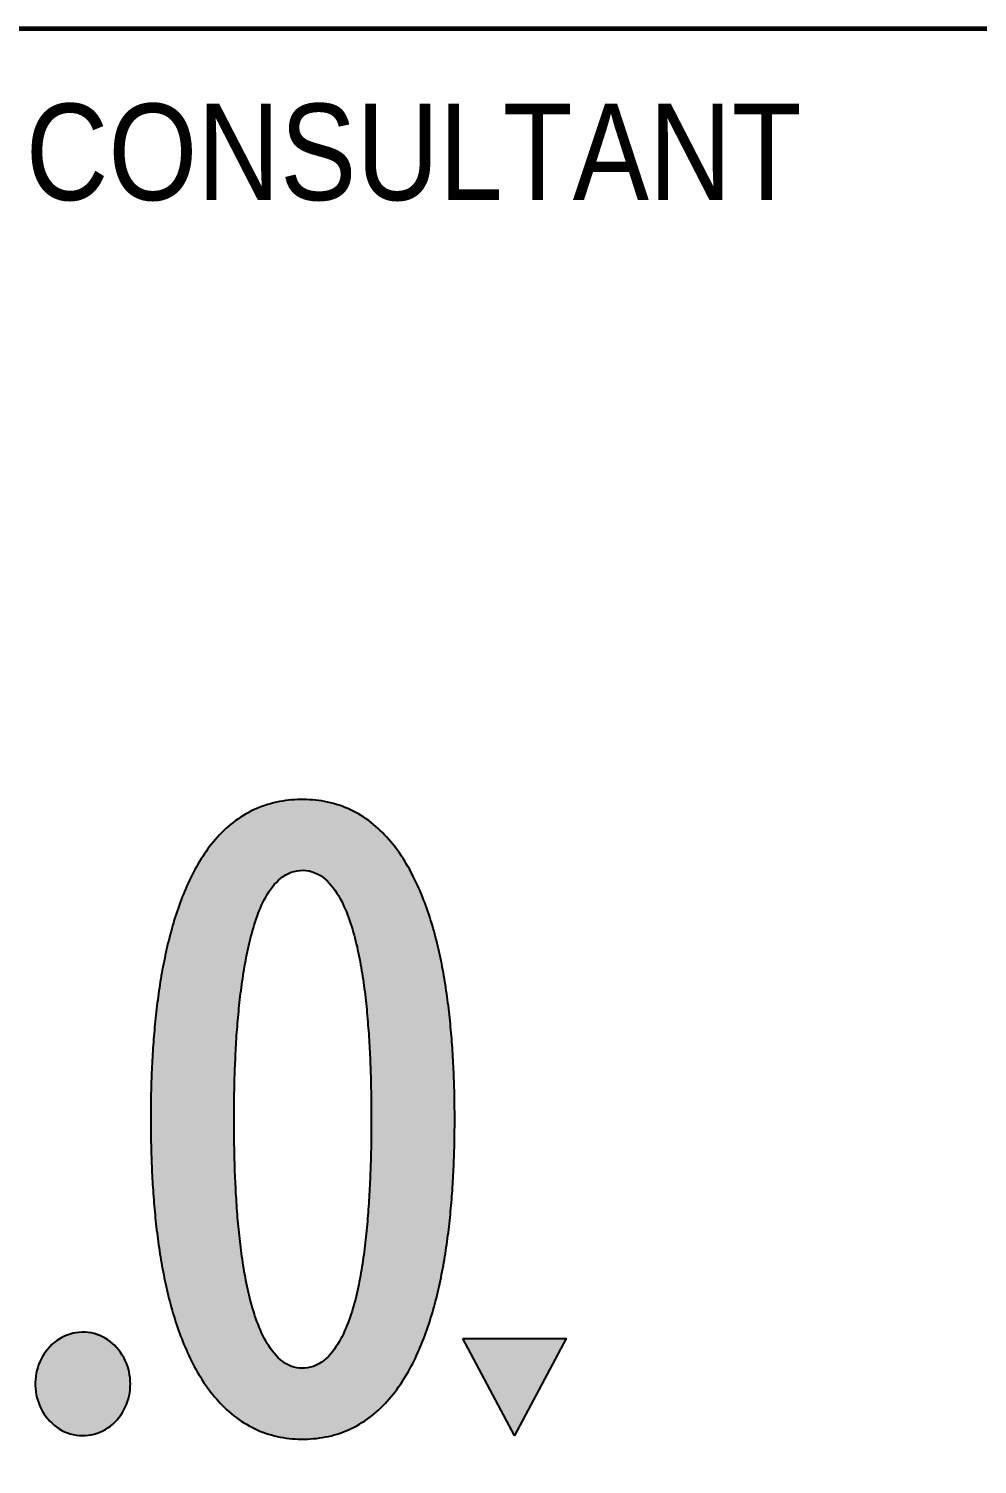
# Model space of a CAD drawing. Header units: millimetres. Extents: x 44 to 16922, y -171 to 5129.
# Drawn here: x 6620.43 to 6642.08, y 1847.99 to 1880.74 of the extents above; entities that cross this region are included whole.
import ezdxf

# ---------------------------------------------------------------- set-up
doc = ezdxf.new("R2010")
doc.units = ezdxf.units.MM
doc.layers.add('CDC-KHUNGTEN', color=7, linetype='Continuous')
doc.layers.add('Form$1$AA-BORD-FORM', color=7, linetype='Continuous')
doc.styles.add('KT CDC', font='arial.ttf', dxfattribs={"width": 0.85, "height": 200})

# ---------------------------------------------------------------- blocks, each defined once
blk = doc.blocks.new('Form$1$SAMOO')
at = {"layer": 'CDC-KHUNGTEN'}
h = blk.add_hatch(color=253, dxfattribs=at)
h.paths.add_polyline_path([(58.202, 2.831), (58.188, 2.752), (58.175, 2.673), (58.163, 2.594), (58.151, 2.515), (58.139, 2.436), (58.128, 2.356), (58.117, 2.277), (58.106, 2.198), (58.096, 2.118), (58.086, 2.039), (58.077, 1.96), (58.067, 1.88), (58.059, 1.8), (58.05, 1.721), (58.042, 1.641), (58.034, 1.562), (58.026, 1.482), (58.019, 1.402), (58.012, 1.322), (58.006, 1.243), (57.999, 1.163), (57.993, 1.083), (57.987, 1.003), (57.982, 0.923), (57.977, 0.843), (57.972, 0.764), (57.967, 0.684), (57.962, 0.604), (57.958, 0.524), (57.954, 0.444), (57.951, 0.364), (57.947, 0.284), (57.944, 0.204), (57.941, 0.124), (57.938, 0.044), (57.936, -0.036), (57.933, -0.116), (57.931, -0.196), (57.929, -0.276), (57.928, -0.356), (57.926, -0.436), (57.925, -0.516), (57.924, -0.596), (57.923, -0.676), (57.923, -0.756), (57.922, -0.836), (57.922, -0.916), (57.922, -0.996), (57.922, -1.077), (57.923, -1.157), (57.923, -1.237), (57.924, -1.317), (57.925, -1.397), (57.927, -1.477), (57.928, -1.557), (57.93, -1.637), (57.932, -1.717), (57.934, -1.797), (57.936, -1.877), (57.939, -1.957), (57.941, -2.037), (57.944, -2.117), (57.948, -2.197), (57.951, -2.277), (57.955, -2.357), (57.959, -2.437), (57.963, -2.517), (57.968, -2.597), (57.973, -2.676), (57.978, -2.756), (57.983, -2.836), (57.989, -2.916), (57.995, -2.996), (58.001, -3.076), (58.007, -3.155), (58.014, -3.235), (58.021, -3.315), (58.028, -3.395), (58.036, -3.474), (58.044, -3.554), (58.052, -3.634), (58.061, -3.713), (58.07, -3.793), (58.079, -3.872), (58.089, -3.952), (58.099, -4.031), (58.109, -4.11), (58.12, -4.19), (58.131, -4.269), (58.143, -4.348), (58.155, -4.427), (58.167, -4.507), (58.18, -4.586), (58.193, -4.665), (58.206, -4.743), (58.22, -4.822), (58.235, -4.901), (58.25, -4.98), (58.265, -5.058), (58.281, -5.137), (58.297, -5.215), (58.314, -5.293), (58.331, -5.372), (58.349, -5.45), (58.367, -5.528), (58.386, -5.605), (58.405, -5.683), (58.425, -5.761), (58.445, -5.838), (58.466, -5.915), (58.488, -5.992), (58.51, -6.069), (58.533, -6.146), (58.557, -6.222), (58.581, -6.299), (58.606, -6.375), (58.631, -6.451), (58.658, -6.526), (58.685, -6.602), (58.712, -6.677), (58.741, -6.751), (58.77, -6.826), (58.8, -6.9), (58.831, -6.974), (58.863, -7.047), (58.896, -7.12), (58.93, -7.193), (58.964, -7.265), (59, -7.337), (59.036, -7.408), (59.074, -7.479), (59.112, -7.549), (59.151, -7.619), (59.192, -7.688), (59.233, -7.756), (59.276, -7.824), (59.319, -7.891), (59.364, -7.958), (59.41, -8.023), (59.457, -8.088), (59.505, -8.152), (59.554, -8.215), (59.605, -8.277), (59.657, -8.338), (59.71, -8.398), (59.765, -8.456), (59.82, -8.514), (59.877, -8.57), (59.936, -8.625), (59.995, -8.678), (60.056, -8.73), (60.119, -8.78), (60.182, -8.829), (60.247, -8.876), (60.313, -8.921), (60.38, -8.965), (60.449, -9.006), (60.518, -9.046), (60.589, -9.083), (60.661, -9.119), (60.733, -9.152), (60.807, -9.184), (60.882, -9.213), (60.957, -9.24), (61.033, -9.265), (61.11, -9.287), (61.187, -9.308), (61.265, -9.326), (61.343, -9.342), (61.422, -9.356), (61.501, -9.368), (61.581, -9.378), (61.661, -9.386), (61.74, -9.391), (61.82, -9.395), (61.9, -9.397), (61.98, -9.397), (62.06, -9.395), (62.14, -9.391), (62.22, -9.385), (62.3, -9.377), (62.379, -9.367), (62.459, -9.355), (62.537, -9.341), (62.616, -9.325), (62.694, -9.307), (62.771, -9.286), (62.848, -9.264), (62.924, -9.239), (62.999, -9.212), (63.074, -9.182), (63.147, -9.151), (63.22, -9.118), (63.292, -9.082), (63.362, -9.044), (63.432, -9.005), (63.5, -8.963), (63.568, -8.92), (63.634, -8.875), (63.698, -8.827), (63.762, -8.779), (63.824, -8.728), (63.885, -8.676), (63.945, -8.623), (64.003, -8.568), (64.06, -8.512), (64.115, -8.454), (64.17, -8.395), (64.223, -8.335), (64.274, -8.274), (64.325, -8.212), (64.374, -8.149), (64.422, -8.085), (64.469, -8.02), (64.515, -7.954), (64.559, -7.888), (64.602, -7.82), (64.644, -7.752), (64.686, -7.684), (64.726, -7.614), (64.765, -7.545), (64.803, -7.474), (64.84, -7.403), (64.876, -7.332), (64.911, -7.26), (64.945, -7.187), (64.978, -7.114), (65.011, -7.041), (65.042, -6.968), (65.073, -6.894), (65.102, -6.819), (65.131, -6.745), (65.16, -6.67), (65.187, -6.595), (65.214, -6.519), (65.24, -6.444), (65.265, -6.368), (65.29, -6.291), (65.314, -6.215), (65.337, -6.139), (65.36, -6.062), (65.382, -5.985), (65.404, -5.908), (65.425, -5.831), (65.445, -5.753), (65.465, -5.676), (65.484, -5.598), (65.503, -5.52), (65.521, -5.442), (65.539, -5.364), (65.556, -5.286), (65.573, -5.208), (65.589, -5.129), (65.605, -5.051), (65.621, -4.972), (65.635, -4.894), (65.65, -4.815), (65.664, -4.736), (65.677, -4.657), (65.691, -4.578), (65.703, -4.499), (65.716, -4.42), (65.728, -4.341), (65.739, -4.262), (65.751, -4.183), (65.761, -4.103), (65.772, -4.024), (65.782, -3.944), (65.792, -3.865), (65.801, -3.786), (65.81, -3.706), (65.819, -3.626), (65.827, -3.547), (65.835, -3.467), (65.843, -3.388), (65.851, -3.308), (65.858, -3.228), (65.865, -3.148), (65.871, -3.069), (65.877, -2.989), (65.883, -2.909), (65.889, -2.829), (65.894, -2.749), (65.9, -2.669), (65.904, -2.589), (65.909, -2.51), (65.913, -2.43), (65.917, -2.35), (65.921, -2.27), (65.925, -2.19), (65.928, -2.11), (65.931, -2.03), (65.934, -1.95), (65.937, -1.87), (65.939, -1.79), (65.941, -1.71), (65.943, -1.63), (65.945, -1.55), (65.946, -1.47), (65.947, -1.39), (65.948, -1.31), (65.949, -1.23), (65.95, -1.149), (65.95, -1.069), (65.95, -0.989), (65.95, -0.909), (65.95, -0.829), (65.95, -0.749), (65.949, -0.669), (65.948, -0.589), (65.947, -0.509), (65.946, -0.429), (65.945, -0.349), (65.943, -0.269), (65.941, -0.189), (65.939, -0.109), (65.937, -0.029), (65.934, 0.051), (65.931, 0.131), (65.928, 0.211), (65.925, 0.291), (65.921, 0.371), (65.917, 0.451), (65.913, 0.531), (65.909, 0.611), (65.904, 0.691), (65.9, 0.771), (65.895, 0.851), (65.889, 0.93), (65.883, 1.01), (65.878, 1.09), (65.871, 1.17), (65.865, 1.25), (65.858, 1.329), (65.851, 1.409), (65.843, 1.489), (65.836, 1.569), (65.828, 1.648), (65.819, 1.728), (65.811, 1.807), (65.802, 1.887), (65.792, 1.966), (65.782, 2.046), (65.772, 2.125), (65.762, 2.205), (65.751, 2.284), (65.74, 2.363), (65.728, 2.442), (65.716, 2.522), (65.704, 2.601), (65.691, 2.68), (65.678, 2.759), (65.665, 2.837), (65.651, 2.916), (65.636, 2.995), (65.621, 3.074), (65.606, 3.152), (65.59, 3.231), (65.574, 3.309), (65.557, 3.387), (65.54, 3.466), (65.522, 3.544), (65.504, 3.621), (65.485, 3.699), (65.465, 3.777), (65.446, 3.854), (65.425, 3.932), (65.404, 4.009), (65.382, 4.086), (65.36, 4.163), (65.337, 4.24), (65.314, 4.316), (65.289, 4.393), (65.265, 4.469), (65.239, 4.544), (65.213, 4.62), (65.186, 4.695), (65.158, 4.771), (65.13, 4.845), (65.1, 4.92), (65.07, 4.994), (65.039, 5.068), (65.034, 5.08), (65.002, 5.153), (64.969, 5.226), (64.935, 5.299), (64.901, 5.371), (64.865, 5.443), (64.828, 5.514), (64.791, 5.584), (64.752, 5.655), (64.713, 5.724), (64.672, 5.793), (64.631, 5.862), (64.588, 5.929), (64.544, 5.996), (64.499, 6.063), (64.453, 6.128), (64.406, 6.193), (64.358, 6.256), (64.308, 6.319), (64.257, 6.381), (64.205, 6.442), (64.151, 6.501), (64.097, 6.56), (64.041, 6.617), (63.984, 6.673), (63.925, 6.728), (63.865, 6.781), (63.804, 6.832), (63.741, 6.882), (63.678, 6.931), (63.613, 6.977), (63.546, 7.022), (63.479, 7.065), (63.41, 7.107), (63.341, 7.146), (63.27, 7.183), (63.198, 7.218), (63.125, 7.251), (63.051, 7.282), (62.977, 7.311), (62.901, 7.338), (62.825, 7.362), (62.748, 7.385), (62.67, 7.405), (62.592, 7.423), (62.514, 7.438), (62.435, 7.452), (62.356, 7.463), (62.276, 7.473), (62.197, 7.48), (62.117, 7.485), (62.037, 7.489), (61.957, 7.49), (61.877, 7.49), (61.797, 7.487), (61.717, 7.483), (61.637, 7.477), (61.557, 7.47), (61.478, 7.46), (61.399, 7.448), (61.32, 7.434), (61.241, 7.418), (61.164, 7.4), (61.086, 7.379), (61.009, 7.357), (60.933, 7.332), (60.858, 7.306), (60.783, 7.277), (60.709, 7.246), (60.636, 7.213), (60.564, 7.178), (60.493, 7.14), (60.424, 7.101), (60.355, 7.06), (60.288, 7.017), (60.221, 6.972), (60.156, 6.925), (60.093, 6.877), (60.03, 6.827), (59.969, 6.775), (59.909, 6.722), (59.851, 6.667), (59.794, 6.611), (59.738, 6.554), (59.683, 6.495), (59.63, 6.435), (59.579, 6.374), (59.528, 6.312), (59.479, 6.249), (59.431, 6.185), (59.384, 6.12), (59.339, 6.054), (59.295, 5.987), (59.251, 5.92), (59.209, 5.852), (59.169, 5.783), (59.129, 5.713), (59.09, 5.643), (59.053, 5.572), (59.016, 5.501), (58.981, 5.429), (58.946, 5.357), (58.912, 5.285), (58.88, 5.212), (58.848, 5.138), (58.817, 5.064), (58.787, 4.99), (58.757, 4.916), (58.728, 4.841), (58.7, 4.766), (58.673, 4.691), (58.646, 4.616), (58.62, 4.54), (58.595, 4.464), (58.57, 4.388), (58.546, 4.311), (58.523, 4.235), (58.501, 4.158), (58.479, 4.081), (58.458, 4.004), (58.437, 3.926), (58.417, 3.849), (58.397, 3.771), (58.378, 3.694), (58.36, 3.616), (58.342, 3.538), (58.324, 3.46), (58.307, 3.381), (58.291, 3.303), (58.275, 3.225), (58.259, 3.146), (58.244, 3.067), (58.229, 2.989), (58.215, 2.91)])
h.paths.add_polyline_path([(60.323, 2.57), (60.346, 2.728), (60.37, 2.887), (60.396, 3.045), (60.424, 3.202), (60.454, 3.359), (60.486, 3.516), (60.521, 3.673), (60.559, 3.828), (60.601, 3.985), (60.644, 4.137), (60.692, 4.29), (60.745, 4.441), (60.804, 4.59), (60.869, 4.737), (60.941, 4.88), (61.021, 5.019), (61.111, 5.151), (61.213, 5.275), (61.327, 5.387), (61.455, 5.482), (61.597, 5.556), (61.749, 5.603), (61.909, 5.622), (62.069, 5.613), (62.223, 5.573), (62.368, 5.506), (62.5, 5.415), (62.617, 5.307), (62.722, 5.186), (62.816, 5.056), (62.9, 4.919), (62.975, 4.777), (63.042, 4.632), (63.104, 4.484), (63.16, 4.334), (63.211, 4.182), (63.258, 4.029), (63.302, 3.873), (63.342, 3.72), (63.378, 3.564), (63.412, 3.407), (63.444, 3.25), (63.473, 3.093), (63.499, 2.935), (63.524, 2.777), (63.547, 2.618), (63.568, 2.46), (63.587, 2.301), (63.605, 2.141), (63.622, 1.982), (63.637, 1.823), (63.651, 1.663), (63.664, 1.504), (63.675, 1.344), (63.686, 1.184), (63.695, 1.024), (63.704, 0.865), (63.712, 0.705), (63.719, 0.545), (63.725, 0.385), (63.73, 0.225), (63.735, 0.065), (63.738, -0.095), (63.741, -0.256), (63.744, -0.416), (63.745, -0.576), (63.747, -0.736), (63.747, -0.896), (63.747, -1.057), (63.746, -1.217), (63.745, -1.377), (63.743, -1.537), (63.74, -1.697), (63.737, -1.857), (63.733, -2.017), (63.728, -2.177), (63.723, -2.337), (63.717, -2.497), (63.709, -2.657), (63.701, -2.817), (63.692, -2.977), (63.682, -3.137), (63.672, -3.296), (63.66, -3.456), (63.646, -3.616), (63.632, -3.775), (63.617, -3.935), (63.6, -4.094), (63.582, -4.253), (63.562, -4.412), (63.541, -4.57), (63.518, -4.729), (63.493, -4.887), (63.466, -5.045), (63.437, -5.203), (63.406, -5.36), (63.372, -5.516), (63.336, -5.672), (63.297, -5.826), (63.251, -5.981), (63.202, -6.134), (63.148, -6.285), (63.09, -6.434), (63.026, -6.581), (62.956, -6.725), (62.878, -6.865), (62.791, -6.999), (62.694, -7.127), (62.586, -7.245), (62.464, -7.349), (62.329, -7.434), (62.181, -7.494), (62.029, -7.525), (61.891, -7.529), (61.737, -7.507), (61.586, -7.456), (61.447, -7.378), (61.321, -7.279), (61.209, -7.165), (61.109, -7.04), (61.019, -6.907), (60.94, -6.768), (60.867, -6.625), (60.802, -6.478), (60.743, -6.33), (60.689, -6.179), (60.639, -6.027), (60.592, -5.87), (60.552, -5.721), (60.513, -5.563), (60.478, -5.407), (60.445, -5.25), (60.415, -5.093), (60.387, -4.935), (60.361, -4.777), (60.337, -4.619), (60.315, -4.46), (60.295, -4.301), (60.276, -4.142), (60.259, -3.983), (60.243, -3.824), (60.228, -3.664), (60.215, -3.505), (60.203, -3.345), (60.191, -3.185), (60.181, -3.025), (60.172, -2.866), (60.164, -2.706), (60.156, -2.546), (60.15, -2.386), (60.144, -2.226), (60.139, -2.066), (60.135, -1.906), (60.131, -1.746), (60.129, -1.586), (60.127, -1.425), (60.125, -1.265), (60.124, -1.105), (60.124, -0.944), (60.124, -0.784), (60.125, -0.624), (60.127, -0.464), (60.129, -0.304), (60.132, -0.144), (60.136, 0.016), (60.14, 0.176), (60.146, 0.336), (60.152, 0.496), (60.158, 0.656), (60.166, 0.816), (60.175, 0.976), (60.185, 1.136), (60.195, 1.295), (60.207, 1.455), (60.22, 1.615), (60.234, 1.774), (60.249, 1.934), (60.265, 2.093), (60.283, 2.252), (60.302, 2.411)], flags=16)
for points in [[(56.114, -9.305), (56.194, -9.303), (56.274, -9.296), (56.353, -9.283), (56.431, -9.265), (56.507, -9.242), (56.582, -9.214), (56.655, -9.18), (56.725, -9.142), (56.793, -9.099), (56.858, -9.052), (56.919, -9.001), (56.978, -8.947), (57.033, -8.888), (57.084, -8.827), (57.132, -8.763), (57.175, -8.696), (57.215, -8.626), (57.251, -8.555), (57.283, -8.481), (57.31, -8.406), (57.334, -8.33), (57.353, -8.252), (57.367, -8.173), (57.378, -8.094), (57.384, -8.014), (57.386, -7.939), (57.383, -7.859), (57.377, -7.779), (57.366, -7.7), (57.351, -7.621), (57.332, -7.544), (57.308, -7.467), (57.281, -7.392), (57.249, -7.319), (57.212, -7.247), (57.172, -7.178), (57.128, -7.111), (57.08, -7.047), (57.029, -6.986), (56.973, -6.928), (56.915, -6.874), (56.853, -6.823), (56.788, -6.777), (56.72, -6.734), (56.649, -6.696), (56.576, -6.663), (56.501, -6.635), (56.425, -6.612), (56.347, -6.595), (56.267, -6.583), (56.188, -6.576), (56.108, -6.575), (56.028, -6.579), (55.948, -6.589), (55.87, -6.604), (55.792, -6.624), (55.717, -6.65), (55.643, -6.681), (55.571, -6.717), (55.502, -6.757), (55.436, -6.802), (55.372, -6.85), (55.312, -6.903), (55.255, -6.96), (55.202, -7.019), (55.152, -7.082), (55.106, -7.148), (55.064, -7.216), (55.026, -7.286), (54.992, -7.359), (54.963, -7.433), (54.937, -7.509), (54.916, -7.586), (54.899, -7.664), (54.886, -7.743), (54.878, -7.823), (54.874, -7.903), (54.874, -7.983), (54.878, -8.063), (54.887, -8.142), (54.9, -8.221), (54.917, -8.299), (54.939, -8.376), (54.965, -8.452), (54.995, -8.526), (55.029, -8.599), (55.067, -8.669), (55.11, -8.737), (55.156, -8.802), (55.206, -8.865), (55.259, -8.924), (55.317, -8.98), (55.377, -9.033), (55.441, -9.081), (55.507, -9.126), (55.577, -9.166), (55.648, -9.201), (55.722, -9.231), (55.798, -9.257), (55.876, -9.277), (55.954, -9.292), (56.034, -9.301)], [(66.167, -6.74), (68.896, -6.74), (67.532, -9.305)]]:
    blk.add_hatch(color=7, dxfattribs=at).paths.add_polyline_path(points)
at = {"layer": 'CDC-KHUNGTEN', "color": 253}
for points in [[(65.034, 5.08), (65.002, 5.153), (64.969, 5.226), (64.935, 5.299), (64.901, 5.371), (64.865, 5.443), (64.828, 5.514), (64.791, 5.584), (64.752, 5.655), (64.713, 5.724), (64.672, 5.793), (64.631, 5.862), (64.588, 5.929), (64.544, 5.996), (64.499, 6.063), (64.453, 6.128), (64.406, 6.193), (64.358, 6.256), (64.308, 6.319), (64.257, 6.381), (64.205, 6.442), (64.151, 6.501), (64.097, 6.56), (64.041, 6.617), (63.984, 6.673), (63.925, 6.728), (63.865, 6.781), (63.804, 6.832), (63.741, 6.882), (63.678, 6.931), (63.613, 6.977), (63.546, 7.022), (63.479, 7.065), (63.41, 7.107), (63.341, 7.146), (63.27, 7.183), (63.198, 7.218), (63.125, 7.251), (63.051, 7.282), (62.977, 7.311), (62.901, 7.338), (62.825, 7.362), (62.748, 7.385), (62.67, 7.405), (62.592, 7.423), (62.514, 7.438), (62.435, 7.452), (62.356, 7.463), (62.276, 7.473), (62.197, 7.48), (62.117, 7.485), (62.037, 7.489), (61.957, 7.49), (61.877, 7.49), (61.797, 7.487), (61.717, 7.483), (61.637, 7.477), (61.557, 7.47), (61.478, 7.46), (61.399, 7.448), (61.32, 7.434), (61.241, 7.418), (61.164, 7.4), (61.086, 7.379), (61.009, 7.357), (60.933, 7.332), (60.858, 7.306), (60.783, 7.277), (60.709, 7.246), (60.636, 7.213), (60.564, 7.178), (60.493, 7.14), (60.424, 7.101), (60.355, 7.06), (60.288, 7.017), (60.221, 6.972), (60.156, 6.925), (60.093, 6.877), (60.03, 6.827), (59.969, 6.775), (59.909, 6.722), (59.851, 6.667), (59.794, 6.611), (59.738, 6.554), (59.683, 6.495), (59.63, 6.435), (59.579, 6.374), (59.528, 6.312), (59.479, 6.249), (59.431, 6.185), (59.384, 6.12), (59.339, 6.054), (59.295, 5.987), (59.251, 5.92), (59.209, 5.852), (59.169, 5.783), (59.129, 5.713), (59.09, 5.643), (59.053, 5.572), (59.016, 5.501), (58.981, 5.429), (58.946, 5.357), (58.912, 5.285), (58.88, 5.212), (58.848, 5.138), (58.817, 5.064), (58.787, 4.99), (58.757, 4.916), (58.728, 4.841), (58.7, 4.766), (58.673, 4.691), (58.646, 4.616), (58.62, 4.54), (58.595, 4.464), (58.57, 4.388), (58.546, 4.311), (58.523, 4.235), (58.501, 4.158), (58.479, 4.081), (58.458, 4.004), (58.437, 3.926), (58.417, 3.849), (58.397, 3.771), (58.378, 3.694), (58.36, 3.616), (58.342, 3.538), (58.324, 3.46), (58.307, 3.381), (58.291, 3.303), (58.275, 3.225), (58.259, 3.146), (58.244, 3.067), (58.229, 2.989), (58.215, 2.91), (58.202, 2.831), (58.188, 2.752), (58.175, 2.673), (58.163, 2.594), (58.151, 2.515), (58.139, 2.436), (58.128, 2.356), (58.117, 2.277), (58.106, 2.198), (58.096, 2.118), (58.086, 2.039), (58.077, 1.96), (58.067, 1.88), (58.059, 1.8), (58.05, 1.721), (58.042, 1.641), (58.034, 1.562), (58.026, 1.482), (58.019, 1.402), (58.012, 1.322), (58.006, 1.243), (57.999, 1.163), (57.993, 1.083), (57.987, 1.003), (57.982, 0.923), (57.977, 0.843), (57.972, 0.764), (57.967, 0.684), (57.962, 0.604), (57.958, 0.524), (57.954, 0.444), (57.951, 0.364), (57.947, 0.284), (57.944, 0.204), (57.941, 0.124), (57.938, 0.044), (57.936, -0.036), (57.933, -0.116), (57.931, -0.196), (57.929, -0.276), (57.928, -0.356), (57.926, -0.436), (57.925, -0.516), (57.924, -0.596), (57.923, -0.676), (57.923, -0.756), (57.922, -0.836), (57.922, -0.916), (57.922, -0.996), (57.922, -1.077), (57.923, -1.157), (57.923, -1.237), (57.924, -1.317), (57.925, -1.397), (57.927, -1.477), (57.928, -1.557), (57.93, -1.637), (57.932, -1.717), (57.934, -1.797), (57.936, -1.877), (57.939, -1.957), (57.941, -2.037), (57.944, -2.117), (57.948, -2.197), (57.951, -2.277), (57.955, -2.357), (57.959, -2.437), (57.963, -2.517), (57.968, -2.597), (57.973, -2.676), (57.978, -2.756), (57.983, -2.836), (57.989, -2.916), (57.995, -2.996), (58.001, -3.076), (58.007, -3.155), (58.014, -3.235), (58.021, -3.315), (58.028, -3.395), (58.036, -3.474), (58.044, -3.554), (58.052, -3.634), (58.061, -3.713), (58.07, -3.793), (58.079, -3.872), (58.089, -3.952), (58.099, -4.031), (58.109, -4.11), (58.12, -4.19), (58.131, -4.269), (58.143, -4.348), (58.155, -4.427), (58.167, -4.507), (58.18, -4.586), (58.193, -4.665), (58.206, -4.743), (58.22, -4.822), (58.235, -4.901), (58.25, -4.98), (58.265, -5.058), (58.281, -5.137), (58.297, -5.215), (58.314, -5.293), (58.331, -5.372), (58.349, -5.45), (58.367, -5.528), (58.386, -5.605), (58.405, -5.683), (58.425, -5.761), (58.445, -5.838), (58.466, -5.915), (58.488, -5.992), (58.51, -6.069), (58.533, -6.146), (58.557, -6.222), (58.581, -6.299), (58.606, -6.375), (58.631, -6.451), (58.658, -6.526), (58.685, -6.602), (58.712, -6.677), (58.741, -6.751), (58.77, -6.826), (58.8, -6.9), (58.831, -6.974), (58.863, -7.047), (58.896, -7.12), (58.93, -7.193), (58.964, -7.265), (59, -7.337), (59.036, -7.408), (59.074, -7.479), (59.112, -7.549), (59.151, -7.619), (59.192, -7.688), (59.233, -7.756), (59.276, -7.824), (59.319, -7.891), (59.364, -7.958), (59.41, -8.023), (59.457, -8.088), (59.505, -8.152), (59.554, -8.215), (59.605, -8.277), (59.657, -8.338), (59.71, -8.398), (59.765, -8.456), (59.82, -8.514), (59.877, -8.57), (59.936, -8.625), (59.995, -8.678), (60.056, -8.73), (60.119, -8.78), (60.182, -8.829), (60.247, -8.876), (60.313, -8.921), (60.38, -8.965), (60.449, -9.006), (60.518, -9.046), (60.589, -9.083), (60.661, -9.119), (60.733, -9.152), (60.807, -9.184), (60.882, -9.213), (60.957, -9.24), (61.033, -9.265), (61.11, -9.287), (61.187, -9.308), (61.265, -9.326), (61.343, -9.342), (61.422, -9.356), (61.501, -9.368), (61.581, -9.378), (61.661, -9.386), (61.74, -9.391), (61.82, -9.395), (61.9, -9.397), (61.98, -9.397), (62.06, -9.395), (62.14, -9.391), (62.22, -9.385), (62.3, -9.377), (62.379, -9.367), (62.459, -9.355), (62.537, -9.341), (62.616, -9.325), (62.694, -9.307), (62.771, -9.286), (62.848, -9.264), (62.924, -9.239), (62.999, -9.212), (63.074, -9.182), (63.147, -9.151), (63.22, -9.118), (63.292, -9.082), (63.362, -9.044), (63.432, -9.005), (63.5, -8.963), (63.568, -8.92), (63.634, -8.875), (63.698, -8.827), (63.762, -8.779), (63.824, -8.728), (63.885, -8.676), (63.945, -8.623), (64.003, -8.568), (64.06, -8.512), (64.115, -8.454), (64.17, -8.395), (64.223, -8.335), (64.274, -8.274), (64.325, -8.212), (64.374, -8.149), (64.422, -8.085), (64.469, -8.02), (64.515, -7.954), (64.559, -7.888), (64.602, -7.82), (64.644, -7.752), (64.686, -7.684), (64.726, -7.614), (64.765, -7.545), (64.803, -7.474), (64.84, -7.403), (64.876, -7.332), (64.911, -7.26), (64.945, -7.187), (64.978, -7.114), (65.011, -7.041), (65.042, -6.968), (65.073, -6.894), (65.102, -6.819), (65.131, -6.745), (65.16, -6.67), (65.187, -6.595), (65.214, -6.519), (65.24, -6.444), (65.265, -6.368), (65.29, -6.291), (65.314, -6.215), (65.337, -6.139), (65.36, -6.062), (65.382, -5.985), (65.404, -5.908), (65.425, -5.831), (65.445, -5.753), (65.465, -5.676), (65.484, -5.598), (65.503, -5.52), (65.521, -5.442), (65.539, -5.364), (65.556, -5.286), (65.573, -5.208), (65.589, -5.129), (65.605, -5.051), (65.621, -4.972), (65.635, -4.894), (65.65, -4.815), (65.664, -4.736), (65.677, -4.657), (65.691, -4.578), (65.703, -4.499), (65.716, -4.42), (65.728, -4.341), (65.739, -4.262), (65.751, -4.183), (65.761, -4.103), (65.772, -4.024), (65.782, -3.944), (65.792, -3.865), (65.801, -3.786), (65.81, -3.706), (65.819, -3.626), (65.827, -3.547), (65.835, -3.467), (65.843, -3.388), (65.851, -3.308), (65.858, -3.228), (65.865, -3.148), (65.871, -3.069), (65.877, -2.989), (65.883, -2.909), (65.889, -2.829), (65.894, -2.749), (65.9, -2.669), (65.904, -2.589), (65.909, -2.51), (65.913, -2.43), (65.917, -2.35), (65.921, -2.27), (65.925, -2.19), (65.928, -2.11), (65.931, -2.03), (65.934, -1.95), (65.937, -1.87), (65.939, -1.79), (65.941, -1.71), (65.943, -1.63), (65.945, -1.55), (65.946, -1.47), (65.947, -1.39), (65.948, -1.31), (65.949, -1.23), (65.95, -1.149), (65.95, -1.069), (65.95, -0.989), (65.95, -0.909), (65.95, -0.829), (65.95, -0.749), (65.949, -0.669), (65.948, -0.589), (65.947, -0.509), (65.946, -0.429), (65.945, -0.349), (65.943, -0.269), (65.941, -0.189), (65.939, -0.109), (65.937, -0.029), (65.934, 0.051), (65.931, 0.131), (65.928, 0.211), (65.925, 0.291), (65.921, 0.371), (65.917, 0.451), (65.913, 0.531), (65.909, 0.611), (65.904, 0.691), (65.9, 0.771), (65.895, 0.851), (65.889, 0.93), (65.883, 1.01), (65.878, 1.09), (65.871, 1.17), (65.865, 1.25), (65.858, 1.329), (65.851, 1.409), (65.843, 1.489), (65.836, 1.569), (65.828, 1.648), (65.819, 1.728), (65.811, 1.807), (65.802, 1.887), (65.792, 1.966), (65.782, 2.046), (65.772, 2.125), (65.762, 2.205), (65.751, 2.284), (65.74, 2.363), (65.728, 2.442), (65.716, 2.522), (65.704, 2.601), (65.691, 2.68), (65.678, 2.759), (65.665, 2.837), (65.651, 2.916), (65.636, 2.995), (65.621, 3.074), (65.606, 3.152), (65.59, 3.231), (65.574, 3.309), (65.557, 3.387), (65.54, 3.466), (65.522, 3.544), (65.504, 3.621), (65.485, 3.699), (65.465, 3.777), (65.446, 3.854), (65.425, 3.932), (65.404, 4.009), (65.382, 4.086), (65.36, 4.163), (65.337, 4.24), (65.314, 4.316), (65.289, 4.393), (65.265, 4.469), (65.239, 4.544), (65.213, 4.62), (65.186, 4.695), (65.158, 4.771), (65.13, 4.845), (65.1, 4.92), (65.07, 4.994), (65.039, 5.068)], [(61.936, -7.528), (61.856, -7.524), (61.777, -7.513), (61.699, -7.494), (61.623, -7.469), (61.55, -7.436), (61.48, -7.397), (61.414, -7.352), (61.351, -7.303), (61.291, -7.249), (61.235, -7.192), (61.182, -7.132), (61.132, -7.07), (61.085, -7.005), (61.041, -6.938), (60.998, -6.87), (60.959, -6.801), (60.921, -6.731), (60.885, -6.659), (60.85, -6.587), (60.818, -6.514), (60.787, -6.44), (60.757, -6.365), (60.729, -6.291), (60.702, -6.215), (60.676, -6.14), (60.651, -6.063), (60.627, -5.987), (60.604, -5.91), (60.582, -5.833), (60.561, -5.756), (60.541, -5.679), (60.522, -5.601), (60.504, -5.523), (60.486, -5.445), (60.469, -5.367), (60.453, -5.288), (60.437, -5.21), (60.422, -5.131), (60.408, -5.052), (60.394, -4.974), (60.38, -4.895), (60.368, -4.816), (60.355, -4.737), (60.343, -4.657), (60.332, -4.578), (60.321, -4.499), (60.31, -4.42), (60.3, -4.34), (60.29, -4.261), (60.281, -4.181), (60.272, -4.102), (60.263, -4.022), (60.255, -3.942), (60.247, -3.863), (60.239, -3.783), (60.232, -3.703), (60.225, -3.624), (60.218, -3.544), (60.212, -3.464), (60.206, -3.384), (60.2, -3.304), (60.194, -3.225), (60.189, -3.145), (60.184, -3.065), (60.179, -2.985), (60.174, -2.905), (60.17, -2.825), (60.166, -2.745), (60.162, -2.665), (60.158, -2.585), (60.155, -2.505), (60.151, -2.425), (60.148, -2.345), (60.145, -2.265), (60.143, -2.185), (60.14, -2.105), (60.138, -2.025), (60.136, -1.945), (60.134, -1.865), (60.132, -1.785), (60.131, -1.705), (60.129, -1.625), (60.128, -1.545), (60.127, -1.465), (60.126, -1.385), (60.125, -1.305), (60.125, -1.225), (60.124, -1.145), (60.124, -1.065), (60.124, -0.985), (60.124, -0.905), (60.124, -0.825), (60.125, -0.745), (60.125, -0.665), (60.126, -0.585), (60.126, -0.505), (60.127, -0.425), (60.129, -0.344), (60.13, -0.264), (60.131, -0.184), (60.133, -0.104), (60.135, -0.024), (60.137, 0.056), (60.139, 0.136), (60.142, 0.216), (60.144, 0.296), (60.147, 0.376), (60.15, 0.456), (60.153, 0.536), (60.157, 0.616), (60.16, 0.696), (60.164, 0.776), (60.168, 0.855), (60.173, 0.935), (60.177, 1.015), (60.182, 1.095), (60.187, 1.175), (60.192, 1.255), (60.198, 1.335), (60.204, 1.415), (60.21, 1.494), (60.216, 1.574), (60.223, 1.654), (60.23, 1.734), (60.237, 1.814), (60.245, 1.893), (60.253, 1.973), (60.261, 2.052), (60.27, 2.132), (60.279, 2.212), (60.288, 2.291), (60.297, 2.371), (60.307, 2.45), (60.318, 2.529), (60.329, 2.609), (60.34, 2.688), (60.352, 2.767), (60.364, 2.846), (60.376, 2.925), (60.389, 3.004), (60.403, 3.083), (60.417, 3.162), (60.431, 3.241), (60.446, 3.319), (60.462, 3.398), (60.478, 3.476), (60.495, 3.554), (60.513, 3.633), (60.531, 3.711), (60.55, 3.788), (60.569, 3.866), (60.59, 3.943), (60.611, 4.021), (60.633, 4.098), (60.656, 4.174), (60.68, 4.251), (60.705, 4.326), (60.732, 4.402), (60.759, 4.477), (60.789, 4.552), (60.819, 4.625), (60.852, 4.699), (60.886, 4.771), (60.922, 4.843), (60.96, 4.913), (61, 4.982), (61.042, 5.05), (61.087, 5.116), (61.135, 5.181), (61.186, 5.242), (61.24, 5.302), (61.297, 5.358), (61.358, 5.41), (61.422, 5.458), (61.49, 5.5), (61.561, 5.537), (61.635, 5.568), (61.711, 5.592), (61.789, 5.608), (61.869, 5.618), (61.949, 5.62), (62.029, 5.615), (62.108, 5.603), (62.185, 5.583), (62.26, 5.556), (62.333, 5.522), (62.402, 5.482), (62.468, 5.437), (62.531, 5.387), (62.59, 5.332), (62.645, 5.275), (62.698, 5.214), (62.747, 5.151), (62.794, 5.086), (62.838, 5.02), (62.88, 4.951), (62.919, 4.882), (62.957, 4.811), (62.992, 4.739), (63.026, 4.667), (63.058, 4.594), (63.089, 4.52), (63.119, 4.445), (63.147, 4.37), (63.173, 4.295), (63.199, 4.219), (63.224, 4.143), (63.247, 4.066), (63.27, 3.989), (63.291, 3.912), (63.312, 3.835), (63.332, 3.758), (63.351, 3.68), (63.37, 3.602), (63.387, 3.524), (63.404, 3.446), (63.42, 3.367), (63.436, 3.289), (63.451, 3.21), (63.465, 3.131), (63.479, 3.053), (63.493, 2.974), (63.505, 2.895), (63.518, 2.816), (63.53, 2.736), (63.541, 2.657), (63.552, 2.578), (63.563, 2.499), (63.573, 2.419), (63.582, 2.34), (63.592, 2.26), (63.601, 2.181), (63.609, 2.101), (63.618, 2.021), (63.626, 1.942), (63.633, 1.862), (63.64, 1.782), (63.647, 1.703), (63.654, 1.623), (63.66, 1.543), (63.667, 1.463), (63.672, 1.383), (63.678, 1.304), (63.683, 1.224), (63.688, 1.144), (63.693, 1.064), (63.698, 0.984), (63.702, 0.904), (63.706, 0.824), (63.71, 0.744), (63.714, 0.664), (63.717, 0.584), (63.72, 0.504), (63.723, 0.424), (63.726, 0.344), (63.729, 0.264), (63.731, 0.184), (63.733, 0.104), (63.735, 0.024), (63.737, -0.056), (63.739, -0.136), (63.741, -0.216), (63.742, -0.296), (63.743, -0.376), (63.744, -0.456), (63.745, -0.536), (63.746, -0.616), (63.746, -0.696), (63.747, -0.776), (63.747, -0.856), (63.747, -0.936), (63.747, -1.016), (63.747, -1.096), (63.746, -1.176), (63.746, -1.257), (63.745, -1.337), (63.745, -1.417), (63.744, -1.497), (63.742, -1.577), (63.741, -1.657), (63.74, -1.737), (63.738, -1.817), (63.736, -1.897), (63.734, -1.977), (63.732, -2.057), (63.73, -2.137), (63.727, -2.217), (63.724, -2.297), (63.721, -2.377), (63.718, -2.457), (63.715, -2.537), (63.711, -2.617), (63.707, -2.697), (63.703, -2.777), (63.699, -2.857), (63.695, -2.937), (63.69, -3.016), (63.685, -3.096), (63.68, -3.176), (63.674, -3.256), (63.669, -3.336), (63.663, -3.416), (63.656, -3.496), (63.65, -3.575), (63.643, -3.655), (63.636, -3.735), (63.628, -3.814), (63.621, -3.894), (63.612, -3.974), (63.604, -4.053), (63.595, -4.133), (63.586, -4.212), (63.577, -4.292), (63.567, -4.371), (63.557, -4.451), (63.546, -4.53), (63.535, -4.609), (63.523, -4.689), (63.511, -4.768), (63.499, -4.847), (63.486, -4.926), (63.473, -5.005), (63.459, -5.084), (63.444, -5.162), (63.429, -5.241), (63.414, -5.319), (63.398, -5.398), (63.381, -5.476), (63.363, -5.554), (63.345, -5.632), (63.326, -5.71), (63.307, -5.788), (63.285, -5.865), (63.263, -5.942), (63.239, -6.018), (63.215, -6.094), (63.189, -6.17), (63.162, -6.245), (63.134, -6.32), (63.105, -6.395), (63.075, -6.469), (63.043, -6.542), (63.009, -6.615), (62.974, -6.687), (62.937, -6.758), (62.898, -6.828), (62.857, -6.897), (62.814, -6.964), (62.768, -7.03), (62.72, -7.094), (62.669, -7.155), (62.614, -7.214), (62.557, -7.27), (62.496, -7.322), (62.432, -7.369), (62.364, -7.412), (62.293, -7.449), (62.219, -7.479), (62.142, -7.502), (62.064, -7.518), (61.984, -7.526)]]:
    blk.add_lwpolyline(points, close=True, dxfattribs=at)
at = {"layer": 'CDC-KHUNGTEN', "color": 7}
for points in [[(57.386, -7.939), (57.383, -7.859), (57.377, -7.779), (57.366, -7.7), (57.351, -7.621), (57.332, -7.544), (57.308, -7.467), (57.281, -7.392), (57.249, -7.319), (57.212, -7.247), (57.172, -7.178), (57.128, -7.111), (57.08, -7.047), (57.029, -6.986), (56.973, -6.928), (56.915, -6.874), (56.853, -6.823), (56.788, -6.777), (56.72, -6.734), (56.649, -6.696), (56.576, -6.663), (56.501, -6.635), (56.425, -6.612), (56.347, -6.595), (56.267, -6.583), (56.188, -6.576), (56.108, -6.575), (56.028, -6.579), (55.948, -6.589), (55.87, -6.604), (55.792, -6.624), (55.717, -6.65), (55.643, -6.681), (55.571, -6.717), (55.502, -6.757), (55.436, -6.802), (55.372, -6.85), (55.312, -6.903), (55.255, -6.96), (55.202, -7.019), (55.152, -7.082), (55.106, -7.148), (55.064, -7.216), (55.026, -7.286), (54.992, -7.359), (54.963, -7.433), (54.937, -7.509), (54.916, -7.586), (54.899, -7.664), (54.886, -7.743), (54.878, -7.823), (54.874, -7.903), (54.874, -7.983), (54.878, -8.063), (54.887, -8.142), (54.9, -8.221), (54.917, -8.299), (54.939, -8.376), (54.965, -8.452), (54.995, -8.526), (55.029, -8.599), (55.067, -8.669), (55.11, -8.737), (55.156, -8.802), (55.206, -8.865), (55.259, -8.924), (55.317, -8.98), (55.377, -9.033), (55.441, -9.081), (55.507, -9.126), (55.577, -9.166), (55.648, -9.201), (55.722, -9.231), (55.798, -9.257), (55.876, -9.277), (55.954, -9.292), (56.034, -9.301), (56.114, -9.305), (56.194, -9.303), (56.274, -9.296), (56.353, -9.283), (56.431, -9.265), (56.507, -9.242), (56.582, -9.214), (56.655, -9.18), (56.725, -9.142), (56.793, -9.099), (56.858, -9.052), (56.919, -9.001), (56.978, -8.947), (57.033, -8.888), (57.084, -8.827), (57.132, -8.763), (57.175, -8.696), (57.215, -8.626), (57.251, -8.555), (57.283, -8.481), (57.31, -8.406), (57.334, -8.33), (57.353, -8.252), (57.367, -8.173), (57.378, -8.094), (57.384, -8.014)], [(66.167, -6.74), (68.896, -6.74), (67.532, -9.305)]]:
    blk.add_lwpolyline(points, close=True, dxfattribs=at)
blk = doc.blocks.new('dgfh')
at = {"layer": 'CDC-KHUNGTEN', "color": 255, "lineweight": 60}
blk.add_lwpolyline([(365, 56), (-429, 56), (-429, 0), (365, 0)], close=True, dxfattribs=at)
at = {"layer": 'Form$1$AA-BORD-FORM', "xscale": 0.8640000000000002, "yscale": 0.8640000000000002, "zscale": 0.8640000000000002}
blk.add_blockref('Form$1$SAMOO', (-148.073, 31.946), dxfattribs=at)
at = {"layer": 'CDC-KHUNGTEN', "style": 'KT CDC', "width": 0.85}
blk.add_text('TƯ VẤN THIẾT KẾ CHÍNH - MAIN DESIGN CONSULTANT ', height=2.2, dxfattribs=at).set_placement((-152.6, 52.089))

msp = doc.modelspace()

# ---------------------------------------------------------------- block references
at = {"layer": 'CDC-KHUNGTEN'}
msp.add_blockref('dgfh', (6721.246, 1824.74), dxfattribs=at)

doc.saveas('drawing.dxf')
